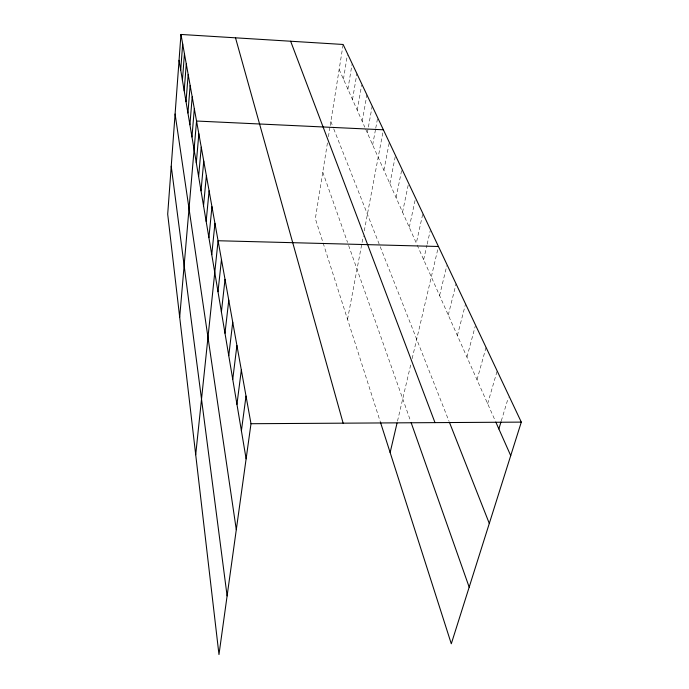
<?xml version="1.0" encoding="UTF-8"?>
<svg xmlns="http://www.w3.org/2000/svg" width="689" height="689" viewBox="0 0 689 689"><rect width="100%" height="100%" fill="white"/><g stroke="black" fill="none" stroke-linecap="round" stroke-linejoin="round"><path stroke-width="0.52" stroke-dasharray="3.44 2.58" d="M327.43 142.916L315.347 218.689L380.509 422.443M328.429 136.672L330.04 126.552M330.203 125.536L343.131 44.475M343.449 79.166L347.385 54.922M347.893 89.182L351.976 64.602M352.501 99.552L356.893 73.637M357.272 110.292L361.622 85.109M362.216 121.41L366.901 94.867M367.34 132.943L372.189 106.072M372.654 144.914L375.557 129.222M375.746 128.171L377.684 117.707M347.54 319.343L363.292 236.026M364.266 230.893L383.196 130.815M383.911 170.243L389.311 142.365M389.879 183.662L395.271 156.481M396.08 197.631L401.696 170.071M402.548 212.178L408.594 183.231M409.283 227.336L415.579 198.027M422.641 214.494L416.311 243.148L365.204 128.137M423.64 259.658L426.947 245.155M427.18 244.121L430.246 230.651M397.501 421.125L410.945 363.792M412.16 358.599L438.445 246.49M439.582 295.538L446.799 265.747M448.263 315.062L456.075 283.851M457.367 335.56L465.557 303.952M466.944 357.109L475.264 326.147M477.021 379.794L486.064 347.411M487.648 403.711L497.165 370.932M501.299 420.91L508.284 397.803M339.143 69.486L364.774 127.181M417.172 245.095L495.417 421.186M330.849 121.488L333.424 128.025M333.786 128.955L379.854 245.801M380.233 246.774L449.047 421.332M322.771 172.138L347.566 242.433M348.634 245.473L410.455 420.712"/><path stroke-width="1.03" d="M180.966 34.45L167.694 214.184L218.973 654.55L250.994 423.718L180.966 34.45L343.131 44.475L521.306 422.116L451.295 643.793L380.509 422.443M180.707 70.114L182.68 43.941M182.421 80.269L184.445 53.768M184.187 90.793L186.28 63.956M186.021 101.696L188.175 74.524M187.925 113.005L190.147 85.488M189.906 124.743L192.197 96.882M191.955 136.947L194.332 108.716M179.691 317.216L196.546 121.031L383.385 129.799M196.305 162.811L198.845 133.847M198.621 176.539L201.248 147.205M201.024 190.853L203.755 161.131M203.539 205.77L206.373 175.661M206.157 221.35L209.103 190.836M208.896 237.627L211.954 206.709M211.764 254.646L214.942 223.322M195.702 454.731L218.077 240.737L438.445 246.49M218 291.723L221.462 259.564M221.402 311.953L225.027 279.372M224.984 333.243L228.774 300.223M228.757 355.67L232.736 322.228M232.744 379.338L236.913 345.456M236.947 404.34L241.331 370.036M241.4 430.797L246.016 396.08M390.138 452.535L397.036 423.115M498.862 428.954L500.989 421.918M250.994 423.718L521.306 422.116M495.847 422.15L510.721 455.636M449.426 422.305L489.302 523.459M290.637 41.228L434.992 422.624M411.152 422.693L469.183 587.174M235.509 37.826L343.131 423.167M179.062 60.305L246.119 458.831M175.092 114.021L236.293 529.66M171.234 166.256L227.103 595.916"/></g></svg>
